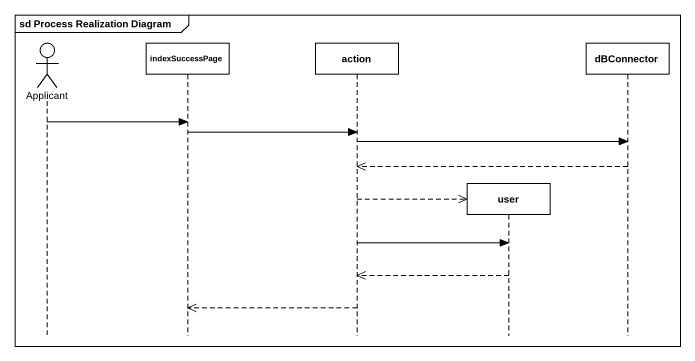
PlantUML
@startuml
mainframe sd Process Realization Diagram
hide footbox
actor Applicant
participant indexSuccessPage
participant "action" as action_
participant user
participant dBConnector

Applicant -> indexSuccessPage
indexSuccessPage -> action_
action_ -> dBConnector
dBConnector -->> action_
action_ -->> user **
action_ -> user
user -->> action_
action_ -->> indexSuccessPage
@enduml
